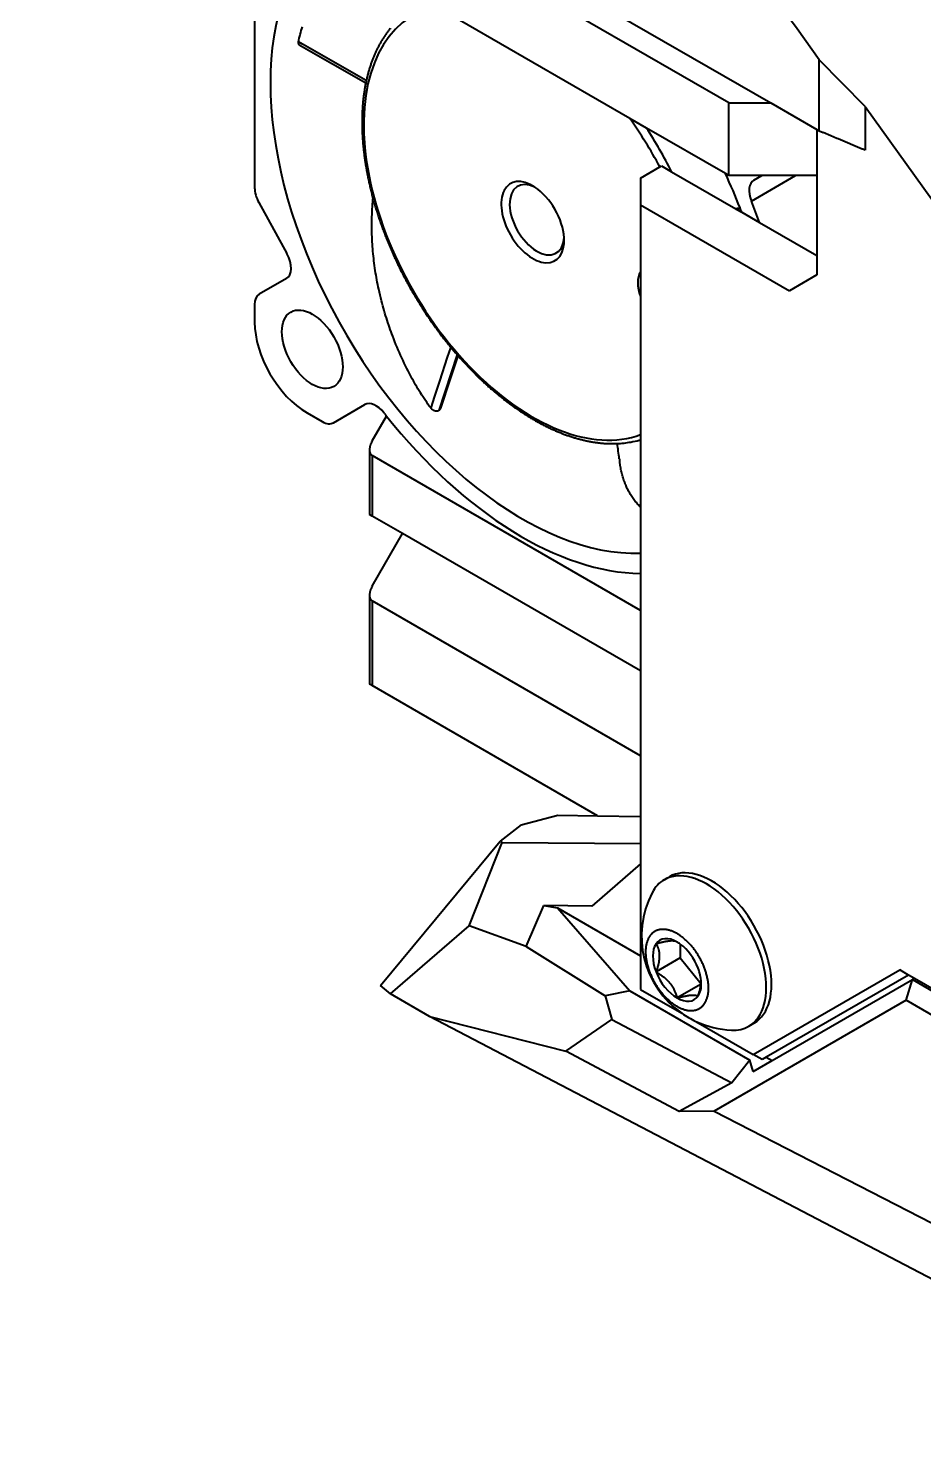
# Model space of a CAD drawing. Header units: millimetres. Extents: x 15 to 415, y 5 to 292.
# Drawn here: x 308.57 to 323.65, y 75.2 to 99.12 of the extents above; entities that cross this region are included whole.
import ezdxf

# ---------------------------------------------------------------- set-up
doc = ezdxf.new("R2010")
doc.units = ezdxf.units.MM
doc.layers.add('Geometries', color=7, linetype='Continuous')

msp = doc.modelspace()

# ---------------------------------------------------------------- linework, layer by layer
at = {"layer": 'Geometries', "linetype": 'Continuous', "lineweight": 40}
for p, q in [((320.3726, 97.8664), (308.5734, 104.6787)), ((316.3387, 100.6019), (321.0767, 97.8664)), ((312.3835, 100.2797), (312.3835, 96.4374)), ((318.7012, 97.6067), (315.435, 99.4924)), ((321.5198, 99.1146), (321.3617, 99.3349)), ((321.8945, 98.5922), (321.5198, 99.1146)), ((313.1885, 98.8572), (313.1205, 98.8958)), ((313.1334, 98.8465), (314.2565, 98.2071)), ((314.2649, 98.2469), (313.1885, 98.8572)), ((322.6703, 97.8066), (321.8945, 98.5922)), ((321.8945, 97.3943), (321.8945, 98.5922)), ((320.3726, 97.8664), (321.0767, 97.8664)), ((320.3726, 96.6417), (320.3726, 97.8664)), ((321.0767, 97.8664), (321.8541, 97.4176)), ((318.9825, 97.4443), (318.7012, 97.6067)), ((322.6703, 97.8066), (322.6703, 97.0689)), ((322.6703, 97.8066), (323.9141, 96.0728)), ((320.3135, 96.6758), (318.9825, 97.4443)), ((321.8541, 97.4176), (321.8541, 96.8502)), ((321.8541, 97.4176), (321.8945, 97.3943)), ((321.8945, 97.3943), (321.9584, 97.3675)), ((322.0883, 97.313), (321.9584, 97.3675)), ((322.142, 97.2905), (322.0883, 97.313)), ((322.1901, 97.2703), (322.142, 97.2905)), ((322.2112, 97.2614), (322.1901, 97.2703)), ((322.6188, 97.0905), (322.2112, 97.2614)), ((322.6304, 97.0856), (322.6188, 97.0905)), ((322.6703, 97.0689), (322.6304, 97.0856)), ((318.8843, 96.6011), (319.2085, 96.7883)), ((319.2085, 96.7883), (319.2378, 96.8052)), ((319.2378, 96.8052), (319.4065, 96.7078)), ((319.4065, 96.7078), (320.4915, 96.0814)), ((320.3726, 96.6417), (320.3135, 96.6758)), ((320.9255, 96.6417), (320.3726, 96.6417)), ((320.7525, 96.213), (321.495, 96.6417)), ((320.7921, 96.5647), (320.9255, 96.6417)), ((321.495, 96.6417), (320.9255, 96.6417)), ((321.8541, 96.6417), (321.495, 96.6417)), ((321.8541, 96.8502), (321.8541, 96.8491)), ((321.8541, 96.8491), (321.8541, 96.6417)), ((321.8541, 96.6417), (321.8541, 95.2947)), ((318.8843, 96.6011), (318.8843, 96.152)), ((312.4542, 96.1884), (312.9267, 95.3269)), ((318.8843, 96.152), (318.8843, 95.0156)), ((318.8843, 96.152), (321.3945, 94.7027)), ((320.5594, 96.0999), (320.4915, 96.0814)), ((320.4915, 96.0814), (320.4961, 96.0788)), ((320.4961, 96.0787), (320.5608, 96.0963)), ((320.4961, 96.0788), (320.588, 96.0257)), ((320.588, 96.0257), (320.8896, 95.8516)), ((320.8896, 95.8516), (321.8541, 95.2947)), ((321.8541, 95.2947), (321.8541, 94.9681)), ((318.8843, 95.0156), (318.8843, 94.6032)), ((321.8541, 94.9681), (321.3945, 94.7027)), ((312.9198, 94.9063), (312.4612, 94.6416)), ((318.8843, 94.6032), (318.8843, 92.2791)), ((312.3835, 94.4699), (312.3835, 94.174)), ((315.7938, 93.6249), (315.4853, 92.6856)), ((315.6297, 93.5841), (315.4971, 93.1788)), ((315.6808, 93.7405), (315.6297, 93.5841)), ((315.6851, 93.7535), (315.6808, 93.7405)), ((315.6808, 93.2159), (315.8095, 93.6068)), ((315.4693, 93.0938), (315.4133, 92.9227)), ((315.4971, 93.1788), (315.4693, 93.0938)), ((315.5185, 92.7229), (315.6808, 93.2159)), ((315.4133, 92.9227), (315.3492, 92.7267)), ((313.2674, 92.643), (313.5237, 92.4951)), ((313.7112, 92.4765), (314.2406, 92.7822)), ((314.3633, 92.1695), (314.6056, 92.5892)), ((318.8843, 92.2791), (318.8843, 92.1907)), ((318.8843, 92.1907), (318.8843, 91.0535)), ((314.3194, 92.0216), (314.3194, 90.9293)), ((314.3633, 91.9245), (314.3633, 90.9039)), ((318.8843, 89.3143), (314.3633, 91.9245)), ((314.3633, 90.9039), (314.3194, 90.9293)), ((314.876, 90.6079), (314.3633, 90.9039)), ((318.8843, 91.0535), (318.8843, 90.2805)), ((314.3633, 89.72), (314.876, 90.6079)), ((318.8843, 88.2937), (314.876, 90.6079)), ((318.8843, 90.2805), (318.8843, 89.9365)), ((318.8843, 89.9365), (318.8843, 89.3143)), ((314.3194, 89.5721), (314.3194, 88.0715)), ((318.8843, 86.8648), (314.3633, 89.475)), ((314.3633, 89.475), (314.3633, 88.0462)), ((318.8843, 89.3143), (318.8843, 88.2937)), ((318.8843, 88.2937), (318.8843, 86.8648)), ((314.3633, 88.0462), (314.3194, 88.0715)), ((318.1598, 85.8542), (314.3633, 88.0462)), ((318.8843, 86.8648), (318.8843, 85.8426)), ((316.8717, 85.6975), (316.5218, 85.4269)), ((316.8717, 85.6975), (317.4919, 85.865)), ((317.4919, 85.865), (318.1598, 85.8542)), ((318.1598, 85.8542), (318.8843, 85.8426)), ((318.8843, 85.8426), (318.8843, 85.3845)), ((314.5068, 82.9926), (316.5218, 85.4269)), ((315.9966, 83.998), (316.5515, 85.4029)), ((316.5218, 85.4269), (316.5515, 85.4029)), ((316.5515, 85.4029), (318.8843, 85.3845)), ((318.8843, 85.3845), (318.8843, 85.0451)), ((318.8843, 85.0451), (318.0628, 84.3316)), ((318.8843, 85.0451), (318.8843, 83.4928)), ((319.2824, 84.7738), (319.3699, 84.8243)), ((316.9554, 83.6475), (317.2572, 84.338)), ((317.2572, 84.338), (317.4832, 84.3017)), ((318.0628, 84.3316), (317.2572, 84.338)), ((317.4832, 84.3017), (318.7028, 82.901)), ((317.4832, 84.3017), (318.8843, 83.4928)), ((314.6737, 82.8489), (315.9966, 83.998)), ((316.9554, 83.6475), (315.9966, 83.998)), ((316.9554, 83.6475), (318.2888, 82.8196)), ((318.8843, 83.4928), (318.8843, 82.9248)), ((319.5539, 83.689), (319.5539, 83.4576)), ((319.5539, 83.4576), (319.1455, 83.2219)), ((319.5539, 83.4576), (319.9039, 83.0222)), ((320.7805, 81.83), (323.2487, 83.2551)), ((323.3987, 83.1684), (323.2487, 83.2551)), ((319.9031, 83.0153), (319.4991, 82.7821)), ((323.3987, 83.1684), (321.0012, 81.7842)), ((321.1012, 81.7265), (323.4634, 83.0903)), ((323.3598, 82.7418), (323.4634, 83.0903)), ((323.4987, 83.1107), (323.3987, 83.1684)), ((323.4987, 83.1107), (323.4634, 83.0903)), ((323.4634, 83.0903), (328.037, 80.4497)), ((327.135, 81.0113), (323.4987, 83.1107)), ((314.6737, 82.8489), (314.5068, 82.9926)), ((315.3315, 82.4687), (314.6737, 82.8489)), ((318.7028, 82.901), (318.2888, 82.8196)), ((318.2888, 82.8196), (318.4028, 82.42)), ((318.7028, 82.901), (320.7222, 81.7351)), ((318.8843, 82.9248), (319.5797, 82.5233)), ((323.3598, 82.7418), (320.1252, 80.8743)), ((327.9076, 80.1162), (323.3598, 82.7418)), ((329.2134, 75.2029), (315.3315, 82.4687)), ((315.3315, 82.4687), (317.624, 81.8833)), ((317.624, 81.8833), (318.4028, 82.42)), ((318.4028, 82.42), (320.4203, 81.3494)), ((319.8145, 82.3877), (320.7805, 81.83)), ((320.7074, 82.3057), (320.7949, 82.3562)), ((319.5327, 80.8704), (317.624, 81.8833)), ((320.9305, 81.7434), (320.7805, 81.83)), ((320.7222, 81.7351), (320.4203, 81.3494)), ((320.7799, 81.541), (320.7222, 81.7351)), ((320.7799, 81.541), (321.1012, 81.7265)), ((321.0012, 81.7842), (320.9305, 81.7434)), ((321.0012, 81.7842), (321.1012, 81.7265)), ((320.4203, 81.3494), (319.5327, 80.8704)), ((320.1252, 80.8743), (319.5327, 80.8704)), ((320.1252, 80.8743), (327.9076, 76.8698))]:
    msp.add_line(p, q, dxfattribs=at)
at = {"layer": 'Geometries', "linetype": 'Continuous', "lineweight": 40, "flags": 128}
for points in [[(313.1205, 98.8958), (313.1275, 98.9277), (313.135, 98.9596), (313.1428, 98.9915), (313.1511, 99.0232), (313.1597, 99.055), (313.1687, 99.0867), (313.1781, 99.1183), (313.1879, 99.1499)], [(314.6731, 99.1284), (314.6646, 99.1182), (314.6562, 99.1078), (314.6479, 99.0974), (314.6397, 99.0869), (314.6315, 99.0763), (314.6235, 99.0656), (314.6154, 99.0548), (314.6075, 99.0439), (314.5996, 99.033), (314.5918, 99.0219), (314.584, 99.0108), (314.5763, 98.9996), (314.5687, 98.9883), (314.5612, 98.9769), (314.5537, 98.9654), (314.5463, 98.9538), (314.539, 98.9422), (314.5317, 98.9305), (314.5245, 98.9187), (314.5174, 98.9068), (314.5104, 98.8948), (314.5034, 98.8827), (314.4965, 98.8706), (314.4897, 98.8583), (314.4829, 98.846), (314.4763, 98.8336), (314.4696, 98.8212), (314.4631, 98.8086), (314.4567, 98.796), (314.4503, 98.7833), (314.444, 98.7705), (314.4377, 98.7576), (314.4316, 98.7447), (314.4255, 98.7316), (314.4195, 98.7185), (314.4136, 98.7053), (314.4077, 98.6921), (314.4019, 98.6787), (314.3962, 98.6653), (314.3906, 98.6518), (314.385, 98.6382), (314.3795, 98.6246), (314.3741, 98.6109), (314.3688, 98.5971), (314.3636, 98.5832), (314.3584, 98.5693), (314.3533, 98.5552), (314.3483, 98.5412), (314.3434, 98.527), (314.3385, 98.5128), (314.3337, 98.4984), (314.329, 98.4841), (314.3244, 98.4696), (314.3198, 98.4551), (314.3154, 98.4405), (314.311, 98.4259), (314.3067, 98.4111), (314.3024, 98.3963), (314.2983, 98.3815), (314.2942, 98.3665), (314.2902, 98.3515), (314.2863, 98.3365), (314.2824, 98.3213), (314.2787, 98.3061), (314.275, 98.2909), (314.2714, 98.2755), (314.2679, 98.2601), (314.2649, 98.2469)], [(313.1205, 98.8958), (313.1197, 98.8914), (313.1191, 98.887), (313.1188, 98.8828), (313.1186, 98.8788), (313.1188, 98.8749), (313.1191, 98.8712), (313.1198, 98.867), (313.1209, 98.863), (313.1223, 98.8593), (313.1239, 98.856), (313.126, 98.853), (313.1279, 98.8508), (313.13, 98.8488), (313.1324, 98.8471), (313.1334, 98.8465)], [(314.2565, 98.2071), (314.2546, 98.1979), (314.2515, 98.1822), (314.2484, 98.1664), (314.2455, 98.1506), (314.2426, 98.1347), (314.2398, 98.1188), (314.2371, 98.1027), (314.2344, 98.0867), (314.2319, 98.0705), (314.2294, 98.0543), (314.227, 98.0381), (314.2247, 98.0218), (314.2225, 98.0054), (314.2203, 97.989), (314.2182, 97.9725), (314.2162, 97.956), (314.2143, 97.9394), (314.2125, 97.9227), (314.2107, 97.906), (314.2091, 97.8893), (314.2075, 97.8725), (314.206, 97.8556), (314.2046, 97.8387), (314.2032, 97.8218), (314.202, 97.8047), (314.2008, 97.7877), (314.1997, 97.7706), (314.1986, 97.7534), (314.1977, 97.7362), (314.1968, 97.7189), (314.1961, 97.7016), (314.1954, 97.6842), (314.1948, 97.6668), (314.1942, 97.6494), (314.1938, 97.6319), (314.1934, 97.6143), (314.1931, 97.5967), (314.1929, 97.5791), (314.1928, 97.5614), (314.1927, 97.5437), (314.1928, 97.5259), (314.1929, 97.5081), (314.1931, 97.4902), (314.1933, 97.4723), (314.1937, 97.4544), (314.1941, 97.4364), (314.1947, 97.4183), (314.1953, 97.4003), (314.1959, 97.3822), (314.1967, 97.364), (314.1975, 97.3458), (314.1985, 97.3276), (314.1995, 97.3093), (314.2005, 97.2911), (314.2017, 97.2727), (314.2029, 97.2543), (314.2043, 97.2359), (314.2057, 97.2175), (314.2072, 97.199), (314.2087, 97.1805), (314.2104, 97.162), (314.2121, 97.1434), (314.2139, 97.1248), (314.2158, 97.1061), (314.2177, 97.0874), (314.2198, 97.0687), (314.2219, 97.05), (314.2241, 97.0312), (314.2264, 97.0124), (314.2288, 96.9936), (314.2312, 96.9747), (314.2337, 96.9558), (314.2363, 96.9369), (314.239, 96.918), (314.2417, 96.899), (314.2446, 96.88), (314.2475, 96.861), (314.2505, 96.842), (314.2536, 96.8229), (314.2567, 96.8038), (314.2599, 96.7847), (314.2632, 96.7655), (314.2666, 96.7464), (314.2701, 96.7272), (314.2736, 96.708), (314.2773, 96.6887), (314.281, 96.6695), (314.2847, 96.6502), (314.2886, 96.6309), (314.2925, 96.6116), (314.2965, 96.5923), (314.3006, 96.5729), (314.3048, 96.5536), (314.309, 96.5342), (314.3133, 96.5148), (314.3177, 96.4954), (314.3222, 96.476), (314.3267, 96.4565), (314.3313, 96.437), (314.336, 96.4176), (314.3408, 96.3981), (314.3456, 96.3786), (314.3506, 96.3591), (314.3556, 96.3395), (314.3606, 96.32), (314.3658, 96.3005), (314.371, 96.2809), (314.3763, 96.2613), (314.3783, 96.2541)], [(314.2649, 98.2469), (314.2644, 98.2447), (314.2611, 98.2292), (314.2578, 98.2136), (314.2565, 98.2071)], [(315.2029, 92.94), (315.1963, 92.9504), (315.1757, 92.9833), (315.1553, 93.0165), (315.1352, 93.0498), (315.1154, 93.0833), (315.0959, 93.117), (315.0766, 93.1508), (315.0576, 93.1849), (315.0388, 93.2191), (315.0155, 93.2622), (314.9927, 93.3055), (314.9702, 93.3491), (314.948, 93.3929), (314.9262, 93.4369), (314.9048, 93.4812), (314.8837, 93.5256), (314.863, 93.5703), (314.8426, 93.6153), (314.8225, 93.6605), (314.8028, 93.7059), (314.7835, 93.7516), (314.7646, 93.7974), (314.746, 93.8434), (314.7279, 93.8896), (314.7101, 93.936), (314.6961, 93.9734), (314.6824, 94.0108), (314.6689, 94.0484), (314.6557, 94.0861), (314.6427, 94.124), (314.6293, 94.1642), (314.6161, 94.2046), (314.6032, 94.2451), (314.5906, 94.2857), (314.5783, 94.3264), (314.5663, 94.3673), (314.5546, 94.4083), (314.5432, 94.4495), (314.5321, 94.4907), (314.5213, 94.532), (314.509, 94.5807), (314.4971, 94.6296), (314.4857, 94.6786), (314.4748, 94.7277), (314.4663, 94.7671), (314.4581, 94.8066), (314.4503, 94.8462), (314.4427, 94.8858), (314.4355, 94.9255), (314.4286, 94.9653), (314.422, 95.0051), (314.4157, 95.0449), (314.4097, 95.0848), (314.4041, 95.1248), (314.3988, 95.1649), (314.3938, 95.2051), (314.3891, 95.2453), (314.3848, 95.2855), (314.3808, 95.3258), (314.3771, 95.3661), (314.3737, 95.4064), (314.3707, 95.4467), (314.3679, 95.4871), (314.3656, 95.5274), (314.3635, 95.5679), (314.3617, 95.6084), (314.3603, 95.6489), (314.3592, 95.6895), (314.3585, 95.73), (314.358, 95.7732), (314.3579, 95.8165), (314.3582, 95.8597), (314.3589, 95.9029), (314.3599, 95.9461), (314.3614, 95.9894), (314.3632, 96.0327), (314.3653, 96.076), (314.3679, 96.1192), (314.3708, 96.1625), (314.374, 96.204), (314.3775, 96.2456), (314.3783, 96.2541)], [(314.3783, 96.2541), (314.3817, 96.2418), (314.3871, 96.2222), (314.3927, 96.2026), (314.3983, 96.183), (314.4039, 96.1634), (314.4097, 96.1438), (314.4155, 96.1241), (314.4214, 96.1045), (314.4274, 96.0849), (314.4334, 96.0652), (314.4395, 96.0456), (314.4457, 96.0259), (314.452, 96.0063), (314.4583, 95.9867), (314.4647, 95.967), (314.4712, 95.9473), (314.4777, 95.9277), (314.4843, 95.908), (314.491, 95.8884), (314.4978, 95.8687), (314.5046, 95.8491), (314.5115, 95.8294), (314.5185, 95.8098), (314.5256, 95.7901), (314.5327, 95.7705), (314.5399, 95.7508), (314.5471, 95.7312), (314.5545, 95.7116), (314.5618, 95.6919), (314.5693, 95.6723), (314.5769, 95.6527), (314.5845, 95.6331), (314.5921, 95.6135), (314.5999, 95.5939), (314.6077, 95.5743), (314.6156, 95.5547), (314.6235, 95.5352), (314.6315, 95.5156), (314.6396, 95.4961), (314.6478, 95.4765), (314.656, 95.457), (314.6643, 95.4375), (314.6726, 95.418), (314.681, 95.3985), (314.6895, 95.3791), (314.6981, 95.3596), (314.7067, 95.3402), (314.7154, 95.3207), (314.7241, 95.3013), (314.7329, 95.2819), (314.7418, 95.2625), (314.7508, 95.2432), (314.7598, 95.2238), (314.7688, 95.2045), (314.778, 95.1852), (314.7872, 95.1659), (314.7964, 95.1467), (314.8058, 95.1274), (314.8152, 95.1082), (314.8246, 95.089), (314.8341, 95.0698), (314.8437, 95.0506), (314.8533, 95.0315), (314.863, 95.0124), (314.8728, 94.9933), (314.8826, 94.9742), (314.8925, 94.9552), (314.9024, 94.9362), (314.9124, 94.9172), (314.9225, 94.8982), (314.9326, 94.8793), (314.9428, 94.8604), (314.953, 94.8415), (314.9633, 94.8227), (314.9737, 94.8038), (314.9841, 94.785), (314.9946, 94.7663), (315.0051, 94.7475), (315.0157, 94.7288), (315.0264, 94.7102), (315.0371, 94.6915), (315.0478, 94.6729), (315.0586, 94.6544), (315.0695, 94.6358), (315.0804, 94.6173), (315.0914, 94.5988), (315.1025, 94.5804), (315.1136, 94.562), (315.1247, 94.5436), (315.1359, 94.5253), (315.1472, 94.507), (315.1585, 94.4888), (315.1698, 94.4706), (315.1813, 94.4524), (315.1927, 94.4342), (315.2042, 94.4162), (315.2158, 94.3981), (315.2275, 94.3801), (315.2391, 94.3621), (315.2509, 94.3442), (315.2626, 94.3263), (315.2745, 94.3084), (315.2864, 94.2906), (315.2983, 94.2728), (315.3103, 94.2551), (315.3223, 94.2375), (315.3344, 94.2198), (315.3465, 94.2022), (315.3587, 94.1847), (315.3709, 94.1672), (315.3832, 94.1498), (315.3955, 94.1323), (315.4079, 94.115), (315.4203, 94.0977), (315.4327, 94.0804), (315.4452, 94.0632), (315.4578, 94.0461), (315.4704, 94.029), (315.483, 94.0119), (315.4957, 93.9949), (315.5085, 93.9779), (315.5212, 93.961), (315.534, 93.9442), (315.5469, 93.9274), (315.5598, 93.9106), (315.5728, 93.8939), (315.5858, 93.8773), (315.5988, 93.8607), (315.6119, 93.8442), (315.625, 93.8277), (315.6381, 93.8113), (315.6513, 93.7949), (315.6646, 93.7786), (315.6778, 93.7624), (315.6851, 93.7535)], [(315.7938, 93.6249), (315.7991, 93.6188), (315.8095, 93.6068)], [(316.1682, 93.2299), (316.1795, 93.2191), (316.194, 93.2052), (316.2085, 93.1914), (316.2231, 93.1778), (316.2376, 93.1641), (316.2522, 93.1506), (316.2669, 93.1371), (316.2815, 93.1237), (316.2962, 93.1104), (316.3109, 93.0971), (316.3256, 93.084), (316.3404, 93.0709), (316.3551, 93.0579), (316.3699, 93.0449), (316.3847, 93.032), (316.3996, 93.0193), (316.4144, 93.0065), (316.4293, 92.9939), (316.4442, 92.9814), (316.4591, 92.9689), (316.4741, 92.9565), (316.489, 92.9442), (316.504, 92.9319), (316.519, 92.9198), (316.534, 92.9077), (316.549, 92.8957), (316.564, 92.8838), (316.5791, 92.872), (316.5942, 92.8602), (316.6093, 92.8486), (316.6244, 92.837), (316.6395, 92.8255), (316.6546, 92.8141), (316.6698, 92.8027), (316.6849, 92.7915), (316.7001, 92.7803), (316.7153, 92.7692), (316.7305, 92.7582), (316.7457, 92.7473), (316.7609, 92.7365), (316.7762, 92.7258), (316.7914, 92.7151), (316.8067, 92.7045), (316.8219, 92.694), (316.8372, 92.6837), (316.8525, 92.6733), (316.8678, 92.6631), (316.8831, 92.653), (316.8984, 92.643), (316.9137, 92.633), (316.929, 92.6231), (316.9444, 92.6134), (316.9597, 92.6037), (316.975, 92.5941), (316.9904, 92.5846), (317.0058, 92.5752), (317.0211, 92.5658), (317.0365, 92.5566), (317.0518, 92.5474), (317.0672, 92.5384), (317.0826, 92.5294), (317.098, 92.5206), (317.1134, 92.5118), (317.1287, 92.5031), (317.1441, 92.4945), (317.1595, 92.486), (317.1749, 92.4776), (317.1903, 92.4693), (317.2057, 92.4611), (317.2211, 92.4529), (317.2364, 92.4449), (317.2518, 92.437), (317.2672, 92.4291), (317.2826, 92.4214), (317.298, 92.4137), (317.3133, 92.4062), (317.3287, 92.3987), (317.3441, 92.3913), (317.3594, 92.3841), (317.3748, 92.3769), (317.3902, 92.3698), (317.4055, 92.3628), (317.4208, 92.356), (317.4362, 92.3492), (317.4515, 92.3425), (317.4668, 92.3359), (317.4821, 92.3294), (317.4975, 92.323), (317.5128, 92.3167), (317.528, 92.3105), (317.5433, 92.3044), (317.5586, 92.2984), (317.5739, 92.2925), (317.5891, 92.2867), (317.6043, 92.281), (317.6196, 92.2754), (317.6348, 92.2699), (317.65, 92.2645), (317.6652, 92.2592), (317.6804, 92.254), (317.6955, 92.2489), (317.7107, 92.2439), (317.7258, 92.239), (317.7409, 92.2342), (317.756, 92.2295), (317.7711, 92.2249), (317.7862, 92.2204), (317.8012, 92.216), (317.8163, 92.2117), (317.8313, 92.2075), (317.8463, 92.2034), (317.8613, 92.1994), (317.8763, 92.1955), (317.8912, 92.1917), (317.9061, 92.1881), (317.921, 92.1845), (317.9359, 92.181), (317.9508, 92.1776), (317.9656, 92.1744), (317.9805, 92.1712), (317.9953, 92.1681), (318.01, 92.1652), (318.0135, 92.1645)], [(315.3492, 92.7267), (315.3264, 92.7578), (315.3039, 92.7893), (315.2818, 92.821), (315.26, 92.8529), (315.2385, 92.8851), (315.2172, 92.9176), (315.2029, 92.94)], [(315.3492, 92.7267), (315.3526, 92.7224), (315.3562, 92.7182), (315.3601, 92.7141), (315.3642, 92.7102), (315.3684, 92.7065), (315.3729, 92.703), (315.3784, 92.699), (315.3842, 92.6953), (315.3902, 92.6919), (315.3964, 92.6888), (315.4026, 92.686), (315.408, 92.684), (315.4135, 92.6822), (315.419, 92.6807), (315.4245, 92.6795), (315.4301, 92.6785), (315.4356, 92.6778), (315.4418, 92.6774), (315.448, 92.6773), (315.4541, 92.6776), (315.4601, 92.6782), (315.4659, 92.6792), (315.471, 92.6803), (315.476, 92.6818), (315.4807, 92.6835), (315.4853, 92.6856)], [(315.4853, 92.6856), (315.4902, 92.6882), (315.4948, 92.6911), (315.499, 92.6944), (315.503, 92.698), (315.5066, 92.7018), (315.5098, 92.7059), (315.5127, 92.7103), (315.5152, 92.7148), (315.5173, 92.7196), (315.5185, 92.7229)], [(314.3633, 92.1695), (314.3587, 92.1612), (314.3542, 92.1527), (314.3499, 92.144), (314.3458, 92.135), (314.3419, 92.1259), (314.3382, 92.1166), (314.3348, 92.1071), (314.3317, 92.0975), (314.3292, 92.0889), (314.3269, 92.0803), (314.3249, 92.0716), (314.3232, 92.063), (314.3218, 92.0544), (314.3208, 92.046), (314.32, 92.0377), (314.3195, 92.0296), (314.3194, 92.0216)], [(318.0135, 92.1645), (318.0248, 92.1623), (318.0395, 92.1596), (318.0542, 92.1569), (318.0689, 92.1544), (318.0836, 92.1519), (318.0982, 92.1496), (318.1128, 92.1474), (318.1274, 92.1452), (318.1419, 92.1432), (318.1564, 92.1413), (318.1709, 92.1395), (318.1854, 92.1378), (318.1998, 92.1361), (318.2143, 92.1346), (318.2286, 92.1332), (318.243, 92.1319), (318.2573, 92.1307), (318.2716, 92.1297), (318.2859, 92.1287), (318.3001, 92.1278), (318.3143, 92.127), (318.3284, 92.1264), (318.3426, 92.1258), (318.3567, 92.1253), (318.3707, 92.125), (318.3848, 92.1247), (318.3987, 92.1246), (318.4127, 92.1245), (318.4266, 92.1246), (318.4405, 92.1247), (318.4544, 92.125), (318.4682, 92.1254), (318.482, 92.1259), (318.4889, 92.1261)], [(318.8607, 92.1839), (318.8635, 92.1847), (318.876, 92.1882), (318.8843, 92.1907)], [(314.3194, 92.0216), (314.3195, 92.0145), (314.3199, 92.0076), (314.3205, 92.0009), (314.3214, 91.9943), (314.3226, 91.988), (314.3239, 91.9819), (314.3255, 91.976), (314.3274, 91.9704), (314.3294, 91.965), (314.3317, 91.96), (314.3342, 91.9552), (314.3368, 91.9506), (314.3396, 91.9464), (314.3426, 91.9424), (314.3458, 91.9387), (314.3499, 91.9345), (314.3542, 91.9308), (314.3587, 91.9274), (314.3633, 91.9245)], [(318.5268, 91.8681), (318.5268, 91.868), (318.5269, 91.8674), (318.527, 91.8669), (318.527, 91.8663), (318.5271, 91.8657), (318.5272, 91.8651), (318.5273, 91.8643), (318.5274, 91.8635), (318.5275, 91.8629), (318.5275, 91.8623), (318.5276, 91.8618), (318.5277, 91.8614), (318.5277, 91.8609), (318.5278, 91.8604), (318.5279, 91.8598), (318.528, 91.859), (318.5281, 91.8582), (318.5281, 91.8575), (318.5282, 91.8569), (318.5283, 91.8564), (318.5283, 91.8559), (318.5284, 91.8553), (318.5285, 91.8546), (318.5286, 91.8538), (318.5287, 91.8529), (318.5288, 91.8522), (318.5289, 91.8515), (318.5289, 91.8509), (318.529, 91.8503), (318.5291, 91.8496), (318.5292, 91.8487), (318.5293, 91.8477), (318.5294, 91.8468), (318.5295, 91.846), (318.5296, 91.8453), (318.5297, 91.8446), (318.5298, 91.8437), (318.5299, 91.8428), (318.53, 91.8418), (318.5301, 91.8411), (318.5302, 91.8405), (318.5302, 91.8401), (318.5303, 91.8396), (318.5304, 91.839), (318.5304, 91.8384), (318.5305, 91.8377), (318.5306, 91.837), (318.5307, 91.8363), (318.5308, 91.8357), (318.5308, 91.8352), (318.5309, 91.8347), (318.5309, 91.8343), (318.531, 91.8339), (318.531, 91.8335), (318.5311, 91.833), (318.5312, 91.8324), (318.5312, 91.8317), (318.5313, 91.831), (318.5314, 91.8305), (318.5314, 91.8301), (318.5315, 91.8297), (318.5315, 91.8293), (318.5316, 91.8289), (318.5316, 91.8285), (318.5317, 91.828), (318.5318, 91.8273), (318.5318, 91.8265), (318.5319, 91.8262)], [(318.8843, 91.0535), (318.875, 91.0626), (318.8613, 91.0766), (318.8479, 91.0909), (318.8346, 91.1055), (318.8215, 91.1204), (318.8086, 91.1357), (318.7959, 91.1512), (318.7835, 91.1671), (318.7713, 91.1832), (318.7594, 91.1997), (318.7476, 91.2165), (318.7362, 91.2336), (318.7248, 91.2513), (318.7136, 91.2693), (318.7028, 91.2877), (318.6922, 91.3063), (318.6819, 91.3252), (318.6729, 91.3425), (318.6642, 91.36), (318.6557, 91.3777), (318.6474, 91.3956), (318.6394, 91.4138), (318.6316, 91.4322), (318.6241, 91.4508), (318.6168, 91.4697), (318.6098, 91.4887), (318.603, 91.508), (318.5965, 91.5274), (318.5902, 91.547), (318.5842, 91.5668), (318.5785, 91.5868), (318.573, 91.607), (318.5678, 91.6275), (318.5628, 91.6481), (318.5581, 91.6689), (318.5537, 91.6898), (318.5495, 91.7109), (318.5456, 91.7322), (318.542, 91.7537), (318.5387, 91.7753), (318.5356, 91.797), (318.5328, 91.8189), (318.5319, 91.8262)], [(314.3633, 89.72), (314.3587, 89.7117), (314.3542, 89.7032), (314.3499, 89.6945), (314.3458, 89.6855), (314.3419, 89.6764), (314.3382, 89.6671), (314.3348, 89.6576), (314.3317, 89.6481), (314.3292, 89.6394), (314.3269, 89.6308), (314.3249, 89.6221), (314.3232, 89.6135), (314.3218, 89.6049), (314.3208, 89.5965), (314.32, 89.5883), (314.3195, 89.5801), (314.3194, 89.5721)], [(314.3194, 89.5721), (314.3195, 89.565), (314.3199, 89.5581), (314.3205, 89.5514), (314.3214, 89.5448), (314.3226, 89.5385), (314.3239, 89.5324), (314.3255, 89.5265), (314.3274, 89.5209), (314.3294, 89.5156), (314.3317, 89.5105), (314.3342, 89.5057), (314.3368, 89.5011), (314.3396, 89.4969), (314.3426, 89.4929), (314.3458, 89.4892), (314.3499, 89.485), (314.3542, 89.4813), (314.3587, 89.4779), (314.3633, 89.475)], [(319.4991, 82.6411), (319.5109, 82.6344), (319.5228, 82.628), (319.5348, 82.6218), (319.5469, 82.616), (319.559, 82.6104), (319.5711, 82.6052), (319.5831, 82.6003), (319.5952, 82.5957), (319.6074, 82.5914), (319.6198, 82.5875), (319.6323, 82.5838), (319.6447, 82.5805), (319.6571, 82.5777), (319.6696, 82.5752), (319.6819, 82.5731), (319.6943, 82.5714), (319.7052, 82.5702), (319.7161, 82.5694), (319.7269, 82.5689), (319.7377, 82.5688), (319.7483, 82.569), (319.7587, 82.5696), (319.769, 82.5705), (319.7792, 82.5718), (319.7893, 82.5734), (319.7994, 82.5753), (319.8094, 82.5777), (319.8192, 82.5804), (319.8289, 82.5835), (319.8384, 82.5869), (319.8476, 82.5907), (319.8566, 82.5948), (319.8654, 82.5992), (319.8741, 82.6039), (319.8827, 82.6091), (319.891, 82.6147), (319.8992, 82.6206), (319.9072, 82.6268), (319.9149, 82.6333), (319.9223, 82.6401), (319.9294, 82.6471), (319.9363, 82.6544), (319.9429, 82.6621), (319.9495, 82.6701), (319.9558, 82.6785), (319.9618, 82.6871), (319.9676, 82.696), (319.9731, 82.7051), (319.9782, 82.7144), (319.9831, 82.7238), (319.9878, 82.7335), (319.9922, 82.7434), (319.9969, 82.7549), (320.0012, 82.7666), (320.0053, 82.7786), (320.009, 82.7908), (320.0124, 82.8031), (320.0154, 82.8155), (320.0181, 82.828), (320.0205, 82.8406), (320.0226, 82.8534), (320.0244, 82.8666), (320.026, 82.8798), (320.0272, 82.8932), (320.0282, 82.9066), (320.0289, 82.9201), (320.0293, 82.9337), (320.0294, 82.9473), (320.0293, 82.961), (320.0289, 82.975), (320.0282, 82.9892), (320.0272, 83.0037), (320.026, 83.0185), (320.0245, 83.0332), (320.0227, 83.0482), (320.0206, 83.0634), (320.0182, 83.0788), (320.0155, 83.0948), (320.0124, 83.1109), (320.009, 83.1272), (320.0053, 83.1437), (320.0012, 83.1604), (319.9969, 83.1772), (319.9922, 83.1942), (319.9877, 83.2094), (319.9829, 83.2247), (319.9779, 83.2401), (319.9727, 83.2555), (319.9672, 83.271), (319.9615, 83.2863), (319.9555, 83.3016), (319.9494, 83.3169), (319.9429, 83.3323), (319.9362, 83.3479), (319.9291, 83.3635), (319.9219, 83.379), (319.9144, 83.3945), (319.9066, 83.41), (319.8988, 83.4251), (319.8907, 83.4402), (319.8825, 83.4551), (319.8741, 83.47), (319.8653, 83.485), (319.8563, 83.4998), (319.8471, 83.5146), (319.8377, 83.5292), (319.8282, 83.5436), (319.8187, 83.5576), (319.809, 83.5714), (319.7992, 83.585), (319.7893, 83.5985), (319.779, 83.6119), (319.7686, 83.6252), (319.7582, 83.6382), (319.7476, 83.6509), (319.7369, 83.6635), (319.7263, 83.6755), (319.7157, 83.6873), (319.705, 83.6989), (319.6943, 83.7101), (319.682, 83.7227), (319.6696, 83.7348), (319.6572, 83.7467), (319.6448, 83.7581), (319.6324, 83.7692), (319.6202, 83.7797), (319.608, 83.7899), (319.5959, 83.7996), (319.5838, 83.8091), (319.5714, 83.8183), (319.5592, 83.8272), (319.547, 83.8357), (319.5349, 83.8438), (319.5228, 83.8515), (319.5109, 83.8588), (319.4991, 83.8658), (319.4872, 83.8725), (319.4753, 83.8789), (319.4633, 83.8851), (319.4512, 83.8909), (319.4391, 83.8965), (319.4271, 83.9017), (319.415, 83.9066), (319.4029, 83.9112), (319.3907, 83.9155), (319.3783, 83.9195), (319.3659, 83.9231), (319.3534, 83.9264), (319.341, 83.9293), (319.3286, 83.9318), (319.3162, 83.9339), (319.3038, 83.9355), (319.2929, 83.9367), (319.282, 83.9375), (319.2712, 83.938), (319.2604, 83.9381), (319.2498, 83.9379), (319.2394, 83.9373), (319.2291, 83.9364), (319.2189, 83.9352), (319.2089, 83.9336), (319.1987, 83.9316), (319.1888, 83.9292), (319.1789, 83.9265), (319.1692, 83.9234), (319.1597, 83.92), (319.1505, 83.9162), (319.1415, 83.9122), (319.1327, 83.9077), (319.1241, 83.903), (319.1155, 83.8978), (319.1071, 83.8922), (319.0989, 83.8864), (319.091, 83.8801), (319.0832, 83.8736), (319.0759, 83.8669), (319.0687, 83.8598), (319.0618, 83.8525), (319.0552, 83.8448), (319.0486, 83.8368), (319.0424, 83.8284), (319.0363, 83.8198), (319.0306, 83.8109), (319.0251, 83.8018), (319.0199, 83.7925), (319.015, 83.7831), (319.0104, 83.7734), (319.006, 83.7636), (319.0013, 83.7521), (318.9969, 83.7403), (318.9929, 83.7283), (318.9892, 83.7162), (318.9858, 83.7038), (318.9828, 83.6914), (318.98, 83.6789), (318.9776, 83.6663), (318.9755, 83.6535), (318.9737, 83.6404), (318.9722, 83.6271), (318.9709, 83.6137), (318.9699, 83.6003), (318.9693, 83.5868), (318.9689, 83.5732), (318.9687, 83.5596), (318.9689, 83.5459), (318.9693, 83.5319), (318.9699, 83.5177), (318.9709, 83.5032), (318.9721, 83.4884), (318.9736, 83.4737), (318.9754, 83.4587), (318.9775, 83.4435), (318.9799, 83.4281), (318.9827, 83.4122), (318.9857, 83.396), (318.9891, 83.3797), (318.9928, 83.3632), (318.9969, 83.3465), (319.0013, 83.3297), (319.006, 83.3127), (319.0104, 83.2975), (319.0152, 83.2822), (319.0202, 83.2668), (319.0254, 83.2514), (319.031, 83.2359), (319.0367, 83.2206), (319.0426, 83.2053), (319.0488, 83.19), (319.0552, 83.1746), (319.062, 83.159), (319.069, 83.1434), (319.0763, 83.1279), (319.0838, 83.1124), (319.0915, 83.0969), (319.0993, 83.0818), (319.1074, 83.0668), (319.1156, 83.0518), (319.1241, 83.037), (319.1329, 83.0219), (319.1419, 83.0071), (319.151, 82.9923), (319.1604, 82.9777), (319.1699, 82.9633), (319.1794, 82.9493), (319.1891, 82.9355), (319.1989, 82.9219), (319.2089, 82.9085), (319.2191, 82.895), (319.2295, 82.8817), (319.24, 82.8687), (319.2505, 82.856), (319.2612, 82.8434), (319.2718, 82.8314), (319.2824, 82.8196), (319.2931, 82.8081), (319.3038, 82.7968), (319.3162, 82.7843), (319.3285, 82.7721), (319.3409, 82.7603), (319.3533, 82.7488), (319.3657, 82.7377), (319.3779, 82.7272), (319.3901, 82.7171), (319.4022, 82.7073), (319.4144, 82.6978), (319.4267, 82.6886), (319.4389, 82.6797), (319.4511, 82.6713), (319.4632, 82.6632), (319.4753, 82.6554), (319.4872, 82.6481), (319.4991, 82.6411)], [(319.4991, 83.7249), (319.4956, 83.7268), (319.492, 83.7286), (319.4882, 83.7303), (319.4844, 83.7318), (319.4805, 83.7333), (319.4765, 83.7346), (319.4724, 83.7358), (319.4677, 83.737), (319.4629, 83.7381), (319.4579, 83.7391), (319.4528, 83.7399), (319.4476, 83.7407), (319.4419, 83.7413), (319.436, 83.7418), (319.43, 83.7421), (319.4237, 83.7424), (319.4173, 83.7425), (319.4107, 83.7425), (319.4027, 83.7423), (319.3944, 83.7419), (319.3859, 83.7414), (319.377, 83.7407), (319.3676, 83.7397), (319.3579, 83.7386), (319.3479, 83.7374), (319.3375, 83.7359), (319.3268, 83.7342), (319.318, 83.7328), (319.3091, 83.7312), (319.2998, 83.7295), (319.2903, 83.7277), (319.2805, 83.7257), (319.2698, 83.7235), (319.2588, 83.7211), (319.2474, 83.7186), (319.2356, 83.7159), (319.2234, 83.7131), (319.2108, 83.71), (319.2007, 83.7075), (319.1902, 83.7049), (319.1795, 83.7022), (319.1685, 83.6994), (319.1572, 83.6964), (319.1455, 83.6933)], [(319.1455, 83.6933), (319.1501, 83.6851), (319.1545, 83.677), (319.1586, 83.669), (319.1625, 83.661), (319.1661, 83.6529), (319.1696, 83.645), (319.1729, 83.637), (319.1762, 83.6282), (319.1793, 83.6195), (319.1822, 83.6107), (319.1849, 83.6019), (319.1873, 83.5931), (319.1896, 83.5837), (319.1917, 83.5743), (319.1936, 83.5648), (319.1952, 83.5553), (319.1966, 83.5457), (319.1977, 83.536), (319.1988, 83.5245), (319.1996, 83.5129), (319.2, 83.5011), (319.2002, 83.4892)], [(319.2002, 83.4892), (319.2, 83.4768), (319.1996, 83.4643), (319.1988, 83.4515), (319.1976, 83.4385), (319.1962, 83.4252), (319.1948, 83.4146), (319.1933, 83.4038), (319.1915, 83.3929), (319.1895, 83.3817), (319.1873, 83.3703), (319.1847, 83.358), (319.1819, 83.3454), (319.1788, 83.3325), (319.1754, 83.3194), (319.1718, 83.3059), (319.1679, 83.2921), (319.1646, 83.281), (319.1612, 83.2696), (319.1576, 83.2581), (319.1537, 83.2463), (319.1497, 83.2342), (319.1455, 83.2219)], [(319.1455, 83.2219), (319.1582, 83.2145), (319.1705, 83.2071), (319.1825, 83.1997), (319.1941, 83.1924), (319.2053, 83.185), (319.2163, 83.1777), (319.2269, 83.1704), (319.2383, 83.1624), (319.2493, 83.1543), (319.26, 83.1462), (319.2704, 83.1381), (319.2805, 83.13), (319.2909, 83.1214), (319.301, 83.1126), (319.3107, 83.1039), (319.3202, 83.0951), (319.3294, 83.0862), (319.3383, 83.0772), (319.3485, 83.0665), (319.3583, 83.0557), (319.3678, 83.0447), (319.377, 83.0335), (319.386, 83.022), (319.3947, 83.0103), (319.4032, 82.9984), (319.4113, 82.9862), (319.4192, 82.9738), (319.4252, 82.9638), (319.431, 82.9537), (319.4367, 82.9434), (319.4422, 82.9329), (319.4476, 82.9222), (319.4531, 82.9106), (319.4585, 82.8987), (319.4638, 82.8866), (319.4688, 82.8742), (319.4737, 82.8614), (319.4785, 82.8484), (319.4822, 82.8379), (319.4857, 82.8272), (319.4892, 82.8163), (319.4926, 82.8051), (319.4959, 82.7937), (319.4991, 82.7821)], [(319.8837, 82.9158), (319.8864, 82.9265), (319.8893, 82.9386), (319.892, 82.9504), (319.8944, 82.9621), (319.8967, 82.9741), (319.8988, 82.986), (319.9007, 82.9976), (319.9023, 83.009), (319.9031, 83.0153)], [(319.9031, 83.0153), (319.9037, 83.0202), (319.9039, 83.0222)], [(319.9039, 83.0222), (319.9048, 83.0312), (319.9059, 83.0439), (319.9064, 83.0506)], [(319.4991, 82.7821), (319.5117, 82.7854), (319.5241, 82.7886), (319.536, 82.7917), (319.5476, 82.7947), (319.5589, 82.7975), (319.5698, 82.8001), (319.5805, 82.8027), (319.5919, 82.8053), (319.6029, 82.8078), (319.6136, 82.8102), (319.624, 82.8124), (319.6341, 82.8145), (319.6444, 82.8166), (319.6545, 82.8185), (319.6643, 82.8203), (319.6737, 82.8219), (319.6829, 82.8234), (319.6918, 82.8248), (319.702, 82.8262), (319.7119, 82.8275), (319.7214, 82.8285), (319.7305, 82.8294), (319.7396, 82.8301), (319.7483, 82.8307), (319.7567, 82.8311), (319.7649, 82.8312), (319.7727, 82.8312), (319.7787, 82.8311), (319.7846, 82.8309), (319.7902, 82.8305), (319.7958, 82.83), (319.8012, 82.8294), (319.8067, 82.8287), (319.8121, 82.8278), (319.8173, 82.8267), (319.8224, 82.8255), (319.8273, 82.8242), (319.8321, 82.8227), (319.8357, 82.8215), (319.8393, 82.8201), (319.8427, 82.8186), (319.8461, 82.8171), (319.8494, 82.8154), (319.8526, 82.8136)], [(319.8526, 82.8136), (319.8572, 82.8271), (319.8616, 82.8402), (319.8657, 82.853), (319.8696, 82.8655), (319.8733, 82.8778), (319.8767, 82.8898), (319.88, 82.9015), (319.8833, 82.9141), (319.8837, 82.9158)]]:
    msp.add_lwpolyline(points, dxfattribs=at)
at = {"layer": 'Geometries', "linetype": 'Continuous', "lineweight": 40}
for centre, radius, start, end in [((320.6773, 97.8606), 6.4645, 219.44352, 220.93599), ((320.3721, 97.5891), 6.056, 221.1148, 226.03847), ((318.4194, 93.818), 1.6933, 272.35512, 280.28173), ((312.829, 91.1633), 5.7412, 7.05194, 9.65467), ((318.4405, 93.6937), 1.5672, 280.33159, 285.55126), ((320.4872, 83.8239), 1.586, 152.52099, 235.09555), ((320.4872, 83.8239), 1.586, 235.09555, 244.90445), ((320.4872, 83.8239), 1.586, 244.90445, 267.47901)]:
    msp.add_arc(centre, radius, start, end, dxfattribs=at)
for centre, major_axis, start_param, end_param in [((316.8913, 95.7559), (-3, 5.1962), 0.1530041, 2.8451955), ((317.0681, 95.858), (-2.0125, 3.4858), 6.1089217, 9.3314442), ((317.0681, 95.858), (-2.0125, 3.4858), 4.6466136, 4.8866526), ((317.1388, 95.8988), (2.0625, -3.5724), 1.4655717, 1.671956), ((316.8913, 95.7559), (-3, 5.1962), 4.4534762, 4.5593848), ((312.6487, 96.2843), (-0.1875, 0.3248), 0.7853982, 1.5328518), ((317.0681, 95.858), (-0.375, 0.6495), 5.4289385, 10.2790273), ((317.1388, 95.8988), (-0.325, 0.5629), 5.5722842, 10.1356816), ((317.0681, 95.858), (-0.375, 0.6495), 3.995842, 5.4289385), ((320.9796, 96.2399), (0.1875, -0.3248), 3.1415927, 4.46926), ((316.8913, 95.7559), (3.1875, -5.5209), 1.265484, 1.3276674), ((316.8913, 95.7559), (-3, 5.1962), 4.4528261, 4.4534762), ((316.8913, 95.7559), (-3, 5.1962), 4.4399082, 4.4528261), ((312.7323, 95.2311), (0.1875, -0.3248), 0, 1.5328518), ((319.1894, 94.6333), (-0.25, 0.433), 0.2559178, 1.3148786), ((312.6487, 94.3168), (-0.1875, 0.3248), 0, 0.7853982), ((313.2674, 93.6637), (0.625, -1.0825), 3.9269908, 5.4977871), ((314.4281, 92.4574), (0.1875, -0.3248), 1.8139253, 3.1415927), ((316.8913, 95.7559), (3.1875, -5.5209), 4.9555179, 4.9660208), ((316.8913, 95.7559), (3.1875, -5.5209), 4.9660208, 5.9557393), ((313.5237, 92.8013), (-0.1875, 0.3248), 2.3561945, 3.1415927), ((319.9949, 83.5397), (0.7125, -1.2341), 0, 3.1415927), ((320.0824, 83.5903), (0.7125, -1.2341), 0, 3.1415927), ((319.9949, 83.5397), (0.7125, -1.2341), 3.1415927, 3.4943092), ((319.4991, 83.2535), (0.2887, -0.5), 2.3561945, 3.403392), ((319.4991, 83.2535), (0.2887, -0.5), 2.2215541, 2.3561945), ((319.4991, 83.2535), (0.2887, -0.5), 3.403392, 4.4505896), ((319.4991, 83.2535), (0.2887, -0.5), 1.3089969, 2.2215541), ((319.4991, 83.2535), (0.2887, -0.5), 0.8537775, 1.3089969), ((319.4991, 83.2535), (0.2887, -0.5), 4.4505896, 5.4977871), ((319.4991, 83.2535), (0.2887, -0.5), 0.2617994, 0.8537775), ((319.4991, 83.2535), (0.2887, -0.5), 5.4977871, 6.5449847), ((319.9949, 83.5397), (0.7125, -1.2341), 5.9304687, 6.2831853)]:
    msp.add_ellipse(centre, major_axis=major_axis, ratio=0.5773503, start_param=start_param, end_param=end_param, dxfattribs=at)
msp.add_ellipse((313.3558, 93.7147), major_axis=(-0.3625, 0.6279), ratio=0.5773503, dxfattribs=at)

doc.saveas('drawing.dxf')
